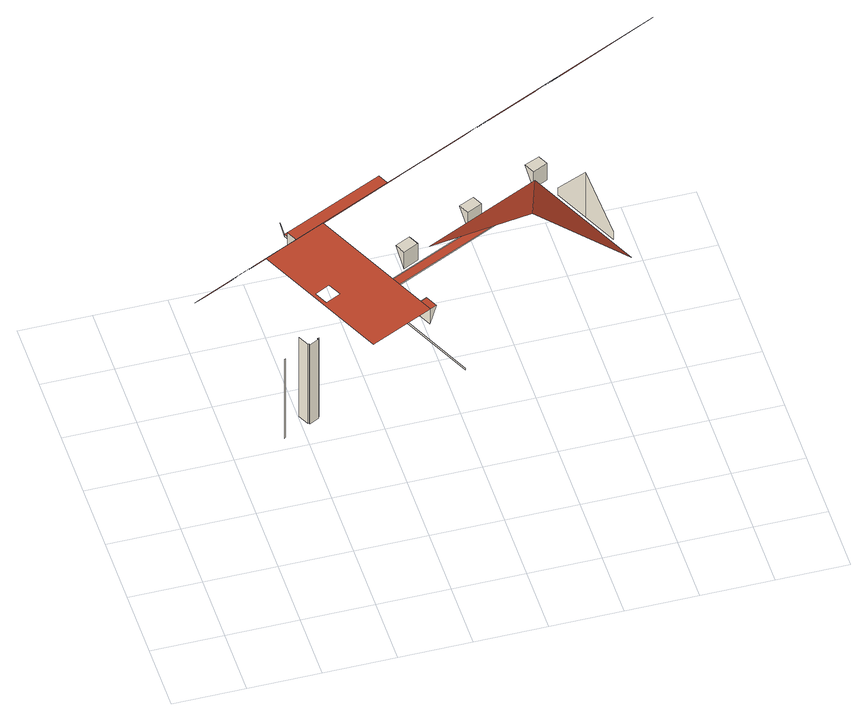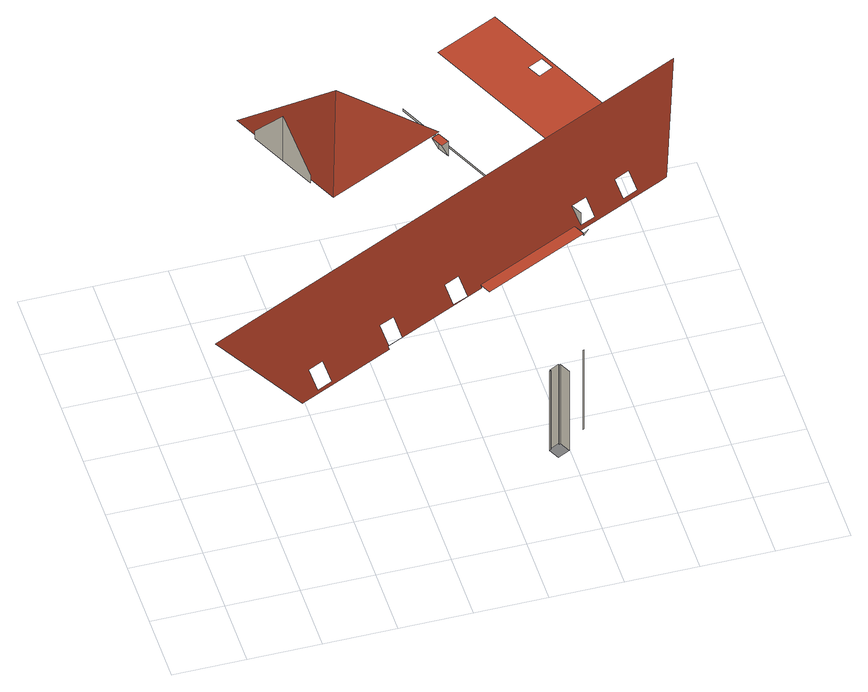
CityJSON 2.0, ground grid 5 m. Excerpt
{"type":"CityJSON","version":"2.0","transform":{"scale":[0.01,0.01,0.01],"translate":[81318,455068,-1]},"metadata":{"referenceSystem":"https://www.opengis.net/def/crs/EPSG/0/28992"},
"CityObjects":{
"building1":{"type":"Building","attributes":{"Volume":104797.07,"Dakoppervlakte":8542.52,"Muuroppervlakte":13883.88,"Vloeroppervlakte":5073.26,"hoogte_Z_max_in_m_NAP":34.28,"GEB_DOEL":"kantoorfunctie - kantoorfunctie,woonfunctie","yearOfConstruction":1620,"measuredHeight":34.75},"children":["building1-1","building1-2","building1-3","building1-4"],"geometry":[{"type":"MultiSurface","lod":"2","boundaries":[[[0,1,2,3],[4,5,6,7]],[[8,9,10]],[[11,12,13,14]],[[15,16,17]],[[18,19,16,15]],[[20,19,18,21]],[[22,23,24,25]],[[26,27,23,22]],[[28,29,27,26]],[[30,31,32,33]],[[34,35,29,28]],[[36,37,34,28,26,22,25,38]],[[33,39,40,41]],[[42,43,39,33,32]],[[37,44,35,34]],[[36,45,44,37]],[[46,47,48,16,19,20]],[[49,50,51]],[[52,53,54]],[[55,46,20,21,56,57,58,59,3,2,60,61,62,63],[64,65,9,8],[66,67,68,69],[70,71,72,73],[74,75,76,77],[78,79,80,81]],[[53,82,83,54]],[[84,82,53,52]],[[83,82,84]],[[85,86,41,87]],[[88,30,33,41,86]],[[89,90,91]],[[31,30,88,92]],[[91,93,94,89]],[[95,96,97]],[[91,90,98,93]],[[93,98,94]],[[97,96,99]],[[100,101,102,103]],[[101,100,104,105]],[[106,107,108]],[[109,88,86,110]],[[108,111,112,106]],[[108,107,113,111]],[[111,113,112]]],"semantics":{"surfaces":[{"type":"RoofSurface"},{"type":"WallSurface"},{"type":"GroundSurface"}],"values":[0,null,1,1,1,1,1,1,1,1,1,2,1,1,1,1,0,null,null,0,null,null,null,1,0,null,1,null,0,null,null,0,1,1,null,1,null,null,null]}}]},
"building1-1":{"type":"BuildingInstallation","parents":["building1"],"geometry":[{"type":"MultiSurface","lod":"2","boundaries":[[[51,50,114,115]],[[116,114,50,49]],[[115,114,116]],[[49,50,51]]],"semantics":{"surfaces":[{"type":"RoofSurface"},{"type":"WallSurface"}],"values":[0,1,1,1]}}]},
"building1-2":{"type":"BuildingInstallation","parents":["building1"],"geometry":[{"type":"MultiSurface","lod":"2","boundaries":[[[53,82,83,54]],[[84,82,53,52]],[[83,82,84]],[[52,53,54]]],"semantics":{"surfaces":[{"type":"RoofSurface"},{"type":"WallSurface"}],"values":[0,1,1,1]}}]},
"building1-3":{"type":"BuildingInstallation","parents":["building1"],"geometry":[{"type":"MultiSurface","lod":"2","boundaries":[[[91,93,94,89]],[[91,90,98,93]],[[89,90,91]],[[93,98,94]]],"semantics":{"surfaces":[{"type":"RoofSurface"},{"type":"WallSurface"}],"values":[0,1,1,1]}}]},
"building1-4":{"type":"BuildingInstallation","parents":["building1"],"geometry":[{"type":"MultiSurface","lod":"2","boundaries":[[[108,111,112,106]],[[108,107,113,111]],[[106,107,108]],[[111,113,112]]],"semantics":{"surfaces":[{"type":"RoofSurface"},{"type":"WallSurface"}],"values":[0,1,1,1]}}]}
},
"vertices":[
[1003,67,2321],[1440,273,2321],[1001,1207,2321],[563,1001,2321],[881,653,2321],[925,561,2321],[822,512,2321],[778,604,2321],[901,1472,1942],[866,1546,1831],[866,1546,1942],[868,1603,53],[868,1603,761],[859,1599,761],[859,1599,53],[872,1636,1824],[872,1636,1843],[853,1676,1911],[898,1581,1824],[898,1581,1843],[909,1557,1843],[898,1581,1807],[1040,1685,53],[1040,1685,761],[1004,1761,761],[1004,1761,53],[1049,1689,53],[1049,1689,761],[1053,1680,53],[1053,1680,761],[1263,1023,1794],[1263,1023,1801],[1292,961,1801],[1292,961,1794],[1119,1711,53],[1119,1711,761],[1124,1725,53],[1115,1720,53],[1088,1801,53],[1292,961,1786],[1354,990,1786],[1354,990,1794],[1652,197,1801],[1652,197,1786],[1115,1720,761],[1124,1725,761],[1631,1897,1843],[1626,1909,1843],[1594,1976,1843],[1498,708,1824],[1498,708,1954],[1549,732,1954],[1523,1154,1815],[1523,1154,1963],[1489,1226,1963],[1626,1909,1826],[255,1278,1807],[213,1258,1807],[17,743,2321],[29,749,2321],[3533,2400,2321],[3006,2574,1807],[2340,2261,1807],[2346,2248,1826],[797,1423,1942],[762,1498,1831],[1773,1882,1942],[1737,1959,1829],[1841,2007,1829],[1876,1931,1942],[2273,2118,1942],[2237,2196,1827],[2340,2245,1827],[2377,2167,1942],[2779,2452,1826],[2883,2501,1826],[2919,2423,1942],[2816,2374,1942],[434,1343,1830],[537,1392,1830],[573,1317,1942],[469,1268,1942],[1628,1204,1963],[1594,1275,1963],[1628,1204,1815],[2557,1557,1801],[2557,1557,1794],[1354,990,1801],[2528,1619,1794],[1979,1457,1963],[2013,1385,1815],[2013,1385,1963],[2528,1619,1801],[2118,1435,1963],[2085,1506,1963],[1614,888,2246],[2230,668,2578],[2424,1270,2246],[2118,1435,1815],[2819,432,2246],[2639,864,2246],[2639,864,2648],[2526,1102,2313],[2526,1102,2246],[2753,620,2246],[2753,620,2313],[2480,1693,1963],[2514,1621,1815],[2514,1621,1963],[2528,1619,1789],[2557,1557,1789],[2619,1671,1963],[2585,1742,1963],[2619,1671,1815],
[1538,622,1954],[1589,646,1954],[1538,622,1824]
]}
